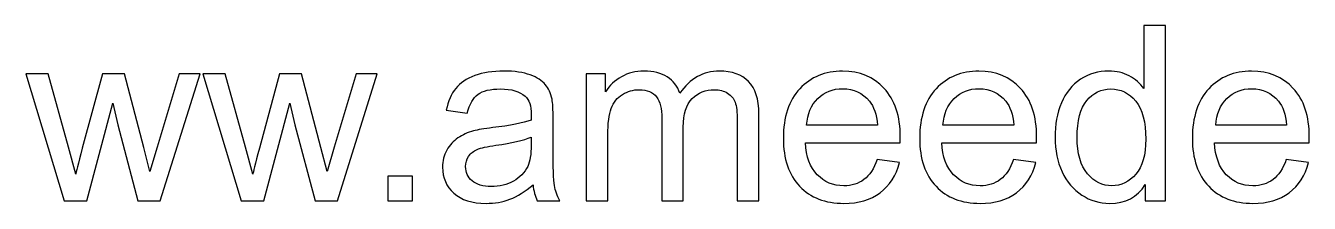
# Model space of a CAD drawing. Header units: millimetres. Extents: x -329 to 523, y -351 to 132.
# Drawn here: x 208.9 to 311.8, y -350.7 to -336.4 of the extents above; entities that cross this region are included whole.
import ezdxf

# ---------------------------------------------------------------- set-up
doc = ezdxf.new("R2010")
doc.units = ezdxf.units.MM
doc.header["$MEASUREMENT"] = 0
doc.layers.add('Layer 1', color=7, linetype='Continuous')

msp = doc.modelspace()

# ---------------------------------------------------------------- linework, layer by layer
at = {"layer": 'Layer 1', "color": 250}
for points, knots in [([(298.6816, -350.4962), (298.6816, -350.4962), (298.6816, -349.2016), (298.6816, -349.2016), (298.6816, -349.2016), (298.036, -350.2078), (297.0855, -350.7125), (295.8302, -350.7125), (295.8302, -350.7125), (295.0174, -350.7125), (294.2701, -350.4896), (293.5917, -350.0406), (293.5917, -350.0406), (292.91, -349.5949), (292.3823, -348.9689), (292.0054, -348.1692), (292.0054, -348.1692), (291.6318, -347.3662), (291.4449, -346.4452), (291.4449, -345.403), (291.4449, -345.403), (291.4449, -344.387), (291.6154, -343.466), (291.953, -342.6368), (291.953, -342.6368), (292.2938, -341.8109), (292.8018, -341.175), (293.4803, -340.7359), (293.4803, -340.7359), (294.1554, -340.2934), (294.9158, -340.0738), (295.7516, -340.0738), (295.7516, -340.0738), (296.3677, -340.0738), (296.9151, -340.2049), (297.3936, -340.4638), (297.3936, -340.4638), (297.8721, -340.7227), (298.2621, -341.0636), (298.5636, -341.4798), (298.5636, -341.4798), (298.5636, -341.4798), (298.5636, -336.4161), (298.5636, -336.4161), (298.5636, -336.4161), (298.5636, -336.4161), (300.2941, -336.4161), (300.2941, -336.4161), (300.2941, -336.4161), (300.2941, -336.4161), (300.2941, -350.4962), (300.2941, -350.4962), (300.2941, -350.4962), (300.2941, -350.4962), (298.6816, -350.4962), (298.6816, -350.4962)], [0, 0, 0, 0, 0.06666667, 0.06666667, 0.06666667, 0.06666667, 0.13333333, 0.13333333, 0.13333333, 0.13333333, 0.2, 0.2, 0.2, 0.2, 0.26666667, 0.26666667, 0.26666667, 0.26666667, 0.33333333, 0.33333333, 0.33333333, 0.33333333, 0.4, 0.4, 0.4, 0.4, 0.46666667, 0.46666667, 0.46666667, 0.46666667, 0.53333333, 0.53333333, 0.53333333, 0.53333333, 0.6, 0.6, 0.6, 0.6, 0.66666667, 0.66666667, 0.66666667, 0.66666667, 0.73333333, 0.73333333, 0.73333333, 0.73333333, 0.8, 0.8, 0.8, 0.8, 0.86666667, 0.86666667, 0.86666667, 0.86666667, 1, 1, 1, 1]), ([(211.956, -350.4962), (211.956, -350.4962), (208.8719, -340.2901), (208.8719, -340.2901), (208.8719, -340.2901), (208.8719, -340.2901), (210.681, -340.2901), (210.681, -340.2901), (210.681, -340.2901), (210.681, -340.2901), (212.3099, -346.1798), (212.3099, -346.1798), (212.3099, -346.1798), (212.3099, -346.1798), (212.8868, -348.3724), (212.8868, -348.3724), (212.8868, -348.3724), (212.9097, -348.2642), (213.0867, -347.5629), (213.4145, -346.2682), (213.4145, -346.2682), (213.4145, -346.2682), (215.0303, -340.2901), (215.0303, -340.2901), (215.0303, -340.2901), (215.0303, -340.2901), (216.8034, -340.2901), (216.8034, -340.2901), (216.8034, -340.2901), (216.8034, -340.2901), (218.3405, -346.2158), (218.3405, -346.2158), (218.3405, -346.2158), (218.3405, -346.2158), (218.842, -348.1594), (218.842, -348.1594), (218.842, -348.1594), (218.842, -348.1594), (219.4286, -346.1896), (219.4286, -346.1896), (219.4286, -346.1896), (219.4286, -346.1896), (221.1919, -340.2901), (221.1919, -340.2901), (221.1919, -340.2901), (221.1919, -340.2901), (222.8733, -340.2901), (222.8733, -340.2901), (222.8733, -340.2901), (222.8733, -340.2901), (219.6712, -350.4962), (219.6712, -350.4962), (219.6712, -350.4962), (219.6712, -350.4962), (217.8817, -350.4962), (217.8817, -350.4962), (217.8817, -350.4962), (217.8817, -350.4962), (216.2626, -344.3902), (216.2626, -344.3902), (216.2626, -344.3902), (216.2626, -344.3902), (215.8529, -342.6433), (215.8529, -342.6433), (215.8529, -342.6433), (215.8529, -342.6433), (213.7881, -350.4962), (213.7881, -350.4962), (213.7881, -350.4962), (213.7881, -350.4962), (211.956, -350.4962), (211.956, -350.4962)], [0, 0, 0, 0, 0.05263158, 0.05263158, 0.05263158, 0.05263158, 0.10526316, 0.10526316, 0.10526316, 0.10526316, 0.15789474, 0.15789474, 0.15789474, 0.15789474, 0.21052632, 0.21052632, 0.21052632, 0.21052632, 0.26315789, 0.26315789, 0.26315789, 0.26315789, 0.31578947, 0.31578947, 0.31578947, 0.31578947, 0.36842105, 0.36842105, 0.36842105, 0.36842105, 0.42105263, 0.42105263, 0.42105263, 0.42105263, 0.47368421, 0.47368421, 0.47368421, 0.47368421, 0.52631579, 0.52631579, 0.52631579, 0.52631579, 0.57894737, 0.57894737, 0.57894737, 0.57894737, 0.63157895, 0.63157895, 0.63157895, 0.63157895, 0.68421053, 0.68421053, 0.68421053, 0.68421053, 0.73684211, 0.73684211, 0.73684211, 0.73684211, 0.78947368, 0.78947368, 0.78947368, 0.78947368, 0.84210526, 0.84210526, 0.84210526, 0.84210526, 0.89473684, 0.89473684, 0.89473684, 0.89473684, 1, 1, 1, 1]), ([(226.1573, -350.4962), (226.1573, -350.4962), (223.0732, -340.2901), (223.0732, -340.2901), (223.0732, -340.2901), (223.0732, -340.2901), (224.8823, -340.2901), (224.8823, -340.2901), (224.8823, -340.2901), (224.8823, -340.2901), (226.5112, -346.1798), (226.5112, -346.1798), (226.5112, -346.1798), (226.5112, -346.1798), (227.0881, -348.3724), (227.0881, -348.3724), (227.0881, -348.3724), (227.111, -348.2642), (227.288, -347.5629), (227.6158, -346.2682), (227.6158, -346.2682), (227.6158, -346.2682), (229.2316, -340.2901), (229.2316, -340.2901), (229.2316, -340.2901), (229.2316, -340.2901), (231.0047, -340.2901), (231.0047, -340.2901), (231.0047, -340.2901), (231.0047, -340.2901), (232.5418, -346.2158), (232.5418, -346.2158), (232.5418, -346.2158), (232.5418, -346.2158), (233.0433, -348.1594), (233.0433, -348.1594), (233.0433, -348.1594), (233.0433, -348.1594), (233.6299, -346.1896), (233.6299, -346.1896), (233.6299, -346.1896), (233.6299, -346.1896), (235.3932, -340.2901), (235.3932, -340.2901), (235.3932, -340.2901), (235.3932, -340.2901), (237.0746, -340.2901), (237.0746, -340.2901), (237.0746, -340.2901), (237.0746, -340.2901), (233.8725, -350.4962), (233.8725, -350.4962), (233.8725, -350.4962), (233.8725, -350.4962), (232.083, -350.4962), (232.083, -350.4962), (232.083, -350.4962), (232.083, -350.4962), (230.4639, -344.3902), (230.4639, -344.3902), (230.4639, -344.3902), (230.4639, -344.3902), (230.0542, -342.6433), (230.0542, -342.6433), (230.0542, -342.6433), (230.0542, -342.6433), (227.9894, -350.4962), (227.9894, -350.4962), (227.9894, -350.4962), (227.9894, -350.4962), (226.1573, -350.4962), (226.1573, -350.4962)], [0, 0, 0, 0, 0.05263158, 0.05263158, 0.05263158, 0.05263158, 0.10526316, 0.10526316, 0.10526316, 0.10526316, 0.15789474, 0.15789474, 0.15789474, 0.15789474, 0.21052632, 0.21052632, 0.21052632, 0.21052632, 0.26315789, 0.26315789, 0.26315789, 0.26315789, 0.31578947, 0.31578947, 0.31578947, 0.31578947, 0.36842105, 0.36842105, 0.36842105, 0.36842105, 0.42105263, 0.42105263, 0.42105263, 0.42105263, 0.47368421, 0.47368421, 0.47368421, 0.47368421, 0.52631579, 0.52631579, 0.52631579, 0.52631579, 0.57894737, 0.57894737, 0.57894737, 0.57894737, 0.63157895, 0.63157895, 0.63157895, 0.63157895, 0.68421053, 0.68421053, 0.68421053, 0.68421053, 0.73684211, 0.73684211, 0.73684211, 0.73684211, 0.78947368, 0.78947368, 0.78947368, 0.78947368, 0.84210526, 0.84210526, 0.84210526, 0.84210526, 0.89473684, 0.89473684, 0.89473684, 0.89473684, 1, 1, 1, 1]), ([(249.5684, -349.218), (248.926, -349.7653), (248.3066, -350.1488), (247.7133, -350.3749), (247.7133, -350.3749), (247.1201, -350.6011), (246.4843, -350.7125), (245.8026, -350.7125), (245.8026, -350.7125), (244.6817, -350.7125), (243.8197, -350.4405), (243.2166, -349.8931), (243.2166, -349.8931), (242.6136, -349.3491), (242.312, -348.651), (242.312, -347.8021), (242.312, -347.8021), (242.312, -347.3039), (242.4267, -346.8484), (242.6529, -346.4354), (242.6529, -346.4354), (242.8823, -346.0224), (243.1806, -345.6947), (243.5476, -345.4456), (243.5476, -345.4456), (243.918, -345.1965), (244.331, -345.0064), (244.7931, -344.8786), (244.7931, -344.8786), (245.1339, -344.7901), (245.6485, -344.7049), (246.3335, -344.6197), (246.3335, -344.6197), (247.7297, -344.4558), (248.7621, -344.2559), (249.4209, -344.0264), (249.4209, -344.0264), (249.4275, -343.7905), (249.4307, -343.6397), (249.4307, -343.5774), (249.4307, -343.5774), (249.4307, -342.8761), (249.2669, -342.3812), (248.9391, -342.0927), (248.9391, -342.0927), (248.4966, -341.7027), (247.8379, -341.5093), (246.9661, -341.5093), (246.9661, -341.5093), (246.15, -341.5093), (245.5469, -341.6535), (245.1602, -341.9387), (245.1602, -341.9387), (244.7701, -342.2238), (244.485, -342.7286), (244.2982, -343.4562), (244.2982, -343.4562), (244.2982, -343.4562), (242.607, -343.2202), (242.607, -343.2202), (242.607, -343.2202), (242.7611, -342.4959), (243.0134, -341.9092), (243.3674, -341.4635), (243.3674, -341.4635), (243.7214, -341.0177), (244.2326, -340.6769), (244.9012, -340.4343), (244.9012, -340.4343), (245.5666, -340.1951), (246.3433, -340.0738), (247.2217, -340.0738), (247.2217, -340.0738), (248.0935, -340.0738), (248.8047, -340.1754), (249.3521, -340.3819), (249.3521, -340.3819), (249.8961, -340.5884), (250.2993, -340.844), (250.5549, -341.1554), (250.5549, -341.1554), (250.8106, -341.4667), (250.9908, -341.86), (251.0957, -342.3353), (251.0957, -342.3353), (251.1514, -342.6302), (251.1809, -343.1612), (251.1809, -343.9248), (251.1809, -343.9248), (251.1809, -343.9248), (251.1809, -346.2191), (251.1809, -346.2191), (251.1809, -346.2191), (251.1809, -347.8218), (251.217, -348.8345), (251.2891, -349.2639), (251.2891, -349.2639), (251.3579, -349.6932), (251.5021, -350.1029), (251.7119, -350.4962), (251.7119, -350.4962), (251.7119, -350.4962), (249.9027, -350.4962), (249.9027, -350.4962), (249.9027, -350.4962), (249.729, -350.1324), (249.6175, -349.7063), (249.5684, -349.218)], [0, 0, 0, 0, 0.03571429, 0.03571429, 0.03571429, 0.03571429, 0.07142857, 0.07142857, 0.07142857, 0.07142857, 0.10714286, 0.10714286, 0.10714286, 0.10714286, 0.14285714, 0.14285714, 0.14285714, 0.14285714, 0.17857143, 0.17857143, 0.17857143, 0.17857143, 0.21428571, 0.21428571, 0.21428571, 0.21428571, 0.25, 0.25, 0.25, 0.25, 0.28571429, 0.28571429, 0.28571429, 0.28571429, 0.32142857, 0.32142857, 0.32142857, 0.32142857, 0.35714286, 0.35714286, 0.35714286, 0.35714286, 0.39285714, 0.39285714, 0.39285714, 0.39285714, 0.42857143, 0.42857143, 0.42857143, 0.42857143, 0.46428571, 0.46428571, 0.46428571, 0.46428571, 0.5, 0.5, 0.5, 0.5, 0.53571429, 0.53571429, 0.53571429, 0.53571429, 0.57142857, 0.57142857, 0.57142857, 0.57142857, 0.60714286, 0.60714286, 0.60714286, 0.60714286, 0.64285714, 0.64285714, 0.64285714, 0.64285714, 0.67857143, 0.67857143, 0.67857143, 0.67857143, 0.71428571, 0.71428571, 0.71428571, 0.71428571, 0.75, 0.75, 0.75, 0.75, 0.78571429, 0.78571429, 0.78571429, 0.78571429, 0.82142857, 0.82142857, 0.82142857, 0.82142857, 0.85714286, 0.85714286, 0.85714286, 0.85714286, 0.89285714, 0.89285714, 0.89285714, 0.89285714, 0.92857143, 0.92857143, 0.92857143, 0.92857143, 1, 1, 1, 1]), ([(253.839, -350.4962), (253.839, -350.4962), (253.839, -340.2901), (253.839, -340.2901), (253.839, -340.2901), (253.839, -340.2901), (255.3925, -340.2901), (255.3925, -340.2901), (255.3925, -340.2901), (255.3925, -340.2901), (255.3925, -341.7322), (255.3925, -341.7322), (255.3925, -341.7322), (255.7104, -341.234), (256.1365, -340.8309), (256.6675, -340.5294), (256.6675, -340.5294), (257.1984, -340.2246), (257.8015, -340.0738), (258.4799, -340.0738), (258.4799, -340.0738), (259.2337, -340.0738), (259.8532, -340.2311), (260.335, -340.5425), (260.335, -340.5425), (260.8167, -340.8571), (261.1576, -341.293), (261.3543, -341.8568), (261.3543, -341.8568), (262.1671, -340.667), (263.2191, -340.0738), (264.517, -340.0738), (264.517, -340.0738), (265.533, -340.0738), (266.3164, -340.3524), (266.8604, -340.9128), (266.8604, -340.9128), (267.4078, -341.4733), (267.6831, -342.3353), (267.6831, -343.4988), (267.6831, -343.4988), (267.6831, -343.4988), (267.6831, -350.4962), (267.6831, -350.4962), (267.6831, -350.4962), (267.6831, -350.4962), (265.9526, -350.4962), (265.9526, -350.4962), (265.9526, -350.4962), (265.9526, -350.4962), (265.9526, -344.0723), (265.9526, -344.0723), (265.9526, -344.0723), (265.9526, -343.3841), (265.8936, -342.8859), (265.7821, -342.5811), (265.7821, -342.5811), (265.6707, -342.2763), (265.4675, -342.0337), (265.1692, -341.8469), (265.1692, -341.8469), (264.8743, -341.6601), (264.5269, -341.5683), (264.1303, -341.5683), (264.1303, -341.5683), (263.4092, -341.5683), (262.8127, -341.8076), (262.3375, -342.2828), (262.3375, -342.2828), (261.8623, -342.7613), (261.6263, -343.525), (261.6263, -344.5738), (261.6263, -344.5738), (261.6263, -344.5738), (261.6263, -350.4962), (261.6263, -350.4962), (261.6263, -350.4962), (261.6263, -350.4962), (259.8958, -350.4962), (259.8958, -350.4962), (259.8958, -350.4962), (259.8958, -350.4962), (259.8958, -343.8724), (259.8958, -343.8724), (259.8958, -343.8724), (259.8958, -343.1055), (259.7548, -342.5286), (259.473, -342.1452), (259.473, -342.1452), (259.1911, -341.7617), (258.729, -341.5683), (258.0899, -341.5683), (258.0899, -341.5683), (257.6048, -341.5683), (257.1558, -341.6962), (256.7428, -341.9518), (256.7428, -341.9518), (256.3299, -342.2074), (256.0316, -342.5811), (255.8448, -343.076), (255.8448, -343.076), (255.6613, -343.5676), (255.5695, -344.2788), (255.5695, -345.2063), (255.5695, -345.2063), (255.5695, -345.2063), (255.5695, -350.4962), (255.5695, -350.4962), (255.5695, -350.4962), (255.5695, -350.4962), (253.839, -350.4962), (253.839, -350.4962)], [0, 0, 0, 0, 0.03448276, 0.03448276, 0.03448276, 0.03448276, 0.06896552, 0.06896552, 0.06896552, 0.06896552, 0.10344828, 0.10344828, 0.10344828, 0.10344828, 0.13793103, 0.13793103, 0.13793103, 0.13793103, 0.17241379, 0.17241379, 0.17241379, 0.17241379, 0.20689655, 0.20689655, 0.20689655, 0.20689655, 0.24137931, 0.24137931, 0.24137931, 0.24137931, 0.27586207, 0.27586207, 0.27586207, 0.27586207, 0.31034483, 0.31034483, 0.31034483, 0.31034483, 0.34482759, 0.34482759, 0.34482759, 0.34482759, 0.37931034, 0.37931034, 0.37931034, 0.37931034, 0.4137931, 0.4137931, 0.4137931, 0.4137931, 0.44827586, 0.44827586, 0.44827586, 0.44827586, 0.48275862, 0.48275862, 0.48275862, 0.48275862, 0.51724138, 0.51724138, 0.51724138, 0.51724138, 0.55172414, 0.55172414, 0.55172414, 0.55172414, 0.5862069, 0.5862069, 0.5862069, 0.5862069, 0.62068966, 0.62068966, 0.62068966, 0.62068966, 0.65517241, 0.65517241, 0.65517241, 0.65517241, 0.68965517, 0.68965517, 0.68965517, 0.68965517, 0.72413793, 0.72413793, 0.72413793, 0.72413793, 0.75862069, 0.75862069, 0.75862069, 0.75862069, 0.79310345, 0.79310345, 0.79310345, 0.79310345, 0.82758621, 0.82758621, 0.82758621, 0.82758621, 0.86206897, 0.86206897, 0.86206897, 0.86206897, 0.89655172, 0.89655172, 0.89655172, 0.89655172, 0.93103448, 0.93103448, 0.93103448, 0.93103448, 1, 1, 1, 1]), ([(277.1813, -347.1925), (277.1813, -347.1925), (278.9708, -347.4285), (278.9708, -347.4285), (278.9708, -347.4285), (278.6922, -348.4674), (278.1711, -349.277), (277.4107, -349.8505), (277.4107, -349.8505), (276.6503, -350.4241), (275.6802, -350.7125), (274.497, -350.7125), (274.497, -350.7125), (273.009, -350.7125), (271.8291, -350.2537), (270.9573, -349.336), (270.9573, -349.336), (270.0855, -348.4216), (269.6496, -347.1335), (269.6496, -345.4784), (269.6496, -345.4784), (269.6496, -343.7675), (270.0888, -342.4369), (270.9704, -341.493), (270.9704, -341.493), (271.8521, -340.5458), (272.9959, -340.0738), (274.402, -340.0738), (274.402, -340.0738), (275.7621, -340.0738), (276.8732, -340.5359), (277.7352, -341.4635), (277.7352, -341.4635), (278.5971, -342.391), (279.0298, -343.6954), (279.0298, -345.3768), (279.0298, -345.3768), (279.0298, -345.4784), (279.0265, -345.6324), (279.0199, -345.8356), (279.0199, -345.8356), (279.0199, -345.8356), (271.4194, -345.8356), (271.4194, -345.8356), (271.4194, -345.8356), (271.485, -346.9532), (271.7996, -347.8119), (272.3699, -348.4052), (272.3699, -348.4052), (272.9369, -348.9984), (273.6481, -349.2966), (274.497, -349.2966), (274.497, -349.2966), (275.1296, -349.2966), (275.6703, -349.1295), (276.1161, -348.7952), (276.1161, -348.7952), (276.5651, -348.4609), (276.9191, -347.9267), (277.1813, -347.1925)], [0, 0, 0, 0, 0.0625, 0.0625, 0.0625, 0.0625, 0.125, 0.125, 0.125, 0.125, 0.1875, 0.1875, 0.1875, 0.1875, 0.25, 0.25, 0.25, 0.25, 0.3125, 0.3125, 0.3125, 0.3125, 0.375, 0.375, 0.375, 0.375, 0.4375, 0.4375, 0.4375, 0.4375, 0.5, 0.5, 0.5, 0.5, 0.5625, 0.5625, 0.5625, 0.5625, 0.625, 0.625, 0.625, 0.625, 0.6875, 0.6875, 0.6875, 0.6875, 0.75, 0.75, 0.75, 0.75, 0.8125, 0.8125, 0.8125, 0.8125, 0.875, 0.875, 0.875, 0.875, 1, 1, 1, 1]), ([(288.1183, -347.1925), (288.1183, -347.1925), (289.9078, -347.4285), (289.9078, -347.4285), (289.9078, -347.4285), (289.6292, -348.4674), (289.1081, -349.277), (288.3477, -349.8505), (288.3477, -349.8505), (287.5873, -350.4241), (286.6172, -350.7125), (285.434, -350.7125), (285.434, -350.7125), (283.946, -350.7125), (282.7661, -350.2537), (281.8943, -349.336), (281.8943, -349.336), (281.0225, -348.4216), (280.5866, -347.1335), (280.5866, -345.4784), (280.5866, -345.4784), (280.5866, -343.7675), (281.0258, -342.4369), (281.9074, -341.493), (281.9074, -341.493), (282.7891, -340.5458), (283.9329, -340.0738), (285.339, -340.0738), (285.339, -340.0738), (286.6991, -340.0738), (287.8102, -340.5359), (288.6722, -341.4635), (288.6722, -341.4635), (289.5341, -342.391), (289.9668, -343.6954), (289.9668, -345.3768), (289.9668, -345.3768), (289.9668, -345.4784), (289.9635, -345.6324), (289.9569, -345.8356), (289.9569, -345.8356), (289.9569, -345.8356), (282.3564, -345.8356), (282.3564, -345.8356), (282.3564, -345.8356), (282.422, -346.9532), (282.7366, -347.8119), (283.3069, -348.4052), (283.3069, -348.4052), (283.8739, -348.9984), (284.5851, -349.2966), (285.434, -349.2966), (285.434, -349.2966), (286.0666, -349.2966), (286.6073, -349.1295), (287.0531, -348.7952), (287.0531, -348.7952), (287.5021, -348.4609), (287.8561, -347.9267), (288.1183, -347.1925)], [0, 0, 0, 0, 0.0625, 0.0625, 0.0625, 0.0625, 0.125, 0.125, 0.125, 0.125, 0.1875, 0.1875, 0.1875, 0.1875, 0.25, 0.25, 0.25, 0.25, 0.3125, 0.3125, 0.3125, 0.3125, 0.375, 0.375, 0.375, 0.375, 0.4375, 0.4375, 0.4375, 0.4375, 0.5, 0.5, 0.5, 0.5, 0.5625, 0.5625, 0.5625, 0.5625, 0.625, 0.625, 0.625, 0.625, 0.6875, 0.6875, 0.6875, 0.6875, 0.75, 0.75, 0.75, 0.75, 0.8125, 0.8125, 0.8125, 0.8125, 0.875, 0.875, 0.875, 0.875, 1, 1, 1, 1]), ([(309.9923, -347.1925), (309.9923, -347.1925), (311.7818, -347.4285), (311.7818, -347.4285), (311.7818, -347.4285), (311.5032, -348.4674), (310.9821, -349.277), (310.2217, -349.8505), (310.2217, -349.8505), (309.4613, -350.4241), (308.4912, -350.7125), (307.308, -350.7125), (307.308, -350.7125), (305.82, -350.7125), (304.6401, -350.2537), (303.7683, -349.336), (303.7683, -349.336), (302.8965, -348.4216), (302.4606, -347.1335), (302.4606, -345.4784), (302.4606, -345.4784), (302.4606, -343.7675), (302.8998, -342.4369), (303.7814, -341.493), (303.7814, -341.493), (304.6631, -340.5458), (305.8069, -340.0738), (307.213, -340.0738), (307.213, -340.0738), (308.5731, -340.0738), (309.6842, -340.5359), (310.5462, -341.4635), (310.5462, -341.4635), (311.4081, -342.391), (311.8408, -343.6954), (311.8408, -345.3768), (311.8408, -345.3768), (311.8408, -345.4784), (311.8375, -345.6324), (311.8309, -345.8356), (311.8309, -345.8356), (311.8309, -345.8356), (304.2304, -345.8356), (304.2304, -345.8356), (304.2304, -345.8356), (304.296, -346.9532), (304.6106, -347.8119), (305.1809, -348.4052), (305.1809, -348.4052), (305.7479, -348.9984), (306.4591, -349.2966), (307.308, -349.2966), (307.308, -349.2966), (307.9406, -349.2966), (308.4813, -349.1295), (308.9271, -348.7952), (308.9271, -348.7952), (309.3761, -348.4609), (309.7301, -347.9267), (309.9923, -347.1925)], [0, 0, 0, 0, 0.0625, 0.0625, 0.0625, 0.0625, 0.125, 0.125, 0.125, 0.125, 0.1875, 0.1875, 0.1875, 0.1875, 0.25, 0.25, 0.25, 0.25, 0.3125, 0.3125, 0.3125, 0.3125, 0.375, 0.375, 0.375, 0.375, 0.4375, 0.4375, 0.4375, 0.4375, 0.5, 0.5, 0.5, 0.5, 0.5625, 0.5625, 0.5625, 0.5625, 0.625, 0.625, 0.625, 0.625, 0.6875, 0.6875, 0.6875, 0.6875, 0.75, 0.75, 0.75, 0.75, 0.8125, 0.8125, 0.8125, 0.8125, 0.875, 0.875, 0.875, 0.875, 1, 1, 1, 1]), ([(271.5178, -344.4197), (271.5178, -344.4197), (277.2009, -344.4197), (277.2009, -344.4197), (277.2009, -344.4197), (277.1255, -343.561), (276.9059, -342.9187), (276.5487, -342.4893), (276.5487, -342.4893), (276.0014, -341.824), (275.2869, -341.4897), (274.4118, -341.4897), (274.4118, -341.4897), (273.6186, -341.4897), (272.9533, -341.7552), (272.4125, -342.2861), (272.4125, -342.2861), (271.875, -342.8171), (271.5768, -343.5283), (271.5178, -344.4197)], [0, 0, 0, 0, 0.16666667, 0.16666667, 0.16666667, 0.16666667, 0.33333333, 0.33333333, 0.33333333, 0.33333333, 0.5, 0.5, 0.5, 0.5, 0.66666667, 0.66666667, 0.66666667, 0.66666667, 1, 1, 1, 1]), ([(282.4548, -344.4197), (282.4548, -344.4197), (288.1379, -344.4197), (288.1379, -344.4197), (288.1379, -344.4197), (288.0625, -343.561), (287.8429, -342.9187), (287.4857, -342.4893), (287.4857, -342.4893), (286.9384, -341.824), (286.2239, -341.4897), (285.3488, -341.4897), (285.3488, -341.4897), (284.5556, -341.4897), (283.8903, -341.7552), (283.3495, -342.2861), (283.3495, -342.2861), (282.812, -342.8171), (282.5138, -343.5283), (282.4548, -344.4197)], [0, 0, 0, 0, 0.16666667, 0.16666667, 0.16666667, 0.16666667, 0.33333333, 0.33333333, 0.33333333, 0.33333333, 0.5, 0.5, 0.5, 0.5, 0.66666667, 0.66666667, 0.66666667, 0.66666667, 1, 1, 1, 1]), ([(293.2148, -345.4063), (293.2148, -346.7107), (293.4901, -347.6841), (294.044, -348.3298), (294.044, -348.3298), (294.5946, -348.9754), (295.2468, -349.2966), (295.9974, -349.2966), (295.9974, -349.2966), (296.7545, -349.2966), (297.3969, -348.9886), (297.9278, -348.3724), (297.9278, -348.3724), (298.4555, -347.7562), (298.721, -346.8156), (298.721, -345.5505), (298.721, -345.5505), (298.721, -344.1608), (298.4522, -343.1382), (297.9114, -342.486), (297.9114, -342.486), (297.3739, -341.8338), (296.7086, -341.5093), (295.9187, -341.5093), (295.9187, -341.5093), (295.1485, -341.5093), (294.5061, -341.8207), (293.9883, -342.4467), (293.9883, -342.4467), (293.4737, -343.0727), (293.2148, -344.0592), (293.2148, -345.4063)], [0, 0, 0, 0, 0.11111111, 0.11111111, 0.11111111, 0.11111111, 0.22222222, 0.22222222, 0.22222222, 0.22222222, 0.33333333, 0.33333333, 0.33333333, 0.33333333, 0.44444444, 0.44444444, 0.44444444, 0.44444444, 0.55555556, 0.55555556, 0.55555556, 0.55555556, 0.66666667, 0.66666667, 0.66666667, 0.66666667, 0.77777778, 0.77777778, 0.77777778, 0.77777778, 1, 1, 1, 1]), ([(304.3288, -344.4197), (304.3288, -344.4197), (310.0119, -344.4197), (310.0119, -344.4197), (310.0119, -344.4197), (309.9365, -343.561), (309.7169, -342.9187), (309.3597, -342.4893), (309.3597, -342.4893), (308.8124, -341.824), (308.0979, -341.4897), (307.2228, -341.4897), (307.2228, -341.4897), (306.4296, -341.4897), (305.7643, -341.7552), (305.2235, -342.2861), (305.2235, -342.2861), (304.686, -342.8171), (304.3878, -343.5283), (304.3288, -344.4197)], [0, 0, 0, 0, 0.16666667, 0.16666667, 0.16666667, 0.16666667, 0.33333333, 0.33333333, 0.33333333, 0.33333333, 0.5, 0.5, 0.5, 0.5, 0.66666667, 0.66666667, 0.66666667, 0.66666667, 1, 1, 1, 1]), ([(249.4307, -345.3833), (248.8015, -345.639), (247.8575, -345.8553), (246.599, -346.0323), (246.599, -346.0323), (245.8845, -346.1339), (245.3798, -346.2486), (245.0848, -346.3764), (245.0848, -346.3764), (244.7898, -346.5042), (244.5637, -346.691), (244.4031, -346.9336), (244.4031, -346.9336), (244.2425, -347.1794), (244.1605, -347.4514), (244.1605, -347.7529), (244.1605, -347.7529), (244.1605, -348.2085), (244.3342, -348.592), (244.6849, -348.8968), (244.6849, -348.8968), (245.0356, -349.2016), (245.5469, -349.3556), (246.2188, -349.3556), (246.2188, -349.3556), (246.8841, -349.3556), (247.4774, -349.2114), (247.9985, -348.9197), (247.9985, -348.9197), (248.5163, -348.6313), (248.8998, -348.2347), (249.1423, -347.7333), (249.1423, -347.7333), (249.3291, -347.3433), (249.4209, -346.7697), (249.4209, -346.0126), (249.4209, -346.0126), (249.4209, -346.0126), (249.4307, -345.3833), (249.4307, -345.3833)], [0, 0, 0, 0, 0.09090909, 0.09090909, 0.09090909, 0.09090909, 0.18181818, 0.18181818, 0.18181818, 0.18181818, 0.27272727, 0.27272727, 0.27272727, 0.27272727, 0.36363636, 0.36363636, 0.36363636, 0.36363636, 0.45454545, 0.45454545, 0.45454545, 0.45454545, 0.54545455, 0.54545455, 0.54545455, 0.54545455, 0.63636364, 0.63636364, 0.63636364, 0.63636364, 0.72727273, 0.72727273, 0.72727273, 0.72727273, 0.81818182, 0.81818182, 0.81818182, 0.81818182, 1, 1, 1, 1]), ([(237.93, -350.4962), (237.93, -350.4962), (237.93, -348.5297), (237.93, -348.5297), (237.93, -348.5297), (237.93, -348.5297), (239.8965, -348.5297), (239.8965, -348.5297), (239.8965, -348.5297), (239.8965, -348.5297), (239.8965, -350.4962), (239.8965, -350.4962), (239.8965, -350.4962), (239.8965, -350.4962), (237.93, -350.4962), (237.93, -350.4962)], [0, 0, 0, 0, 0.2, 0.2, 0.2, 0.2, 0.4, 0.4, 0.4, 0.4, 0.6, 0.6, 0.6, 0.6, 1, 1, 1, 1])]:
    msp.add_open_spline(points, degree=3, knots=knots, dxfattribs=at)

doc.saveas('drawing.dxf')
